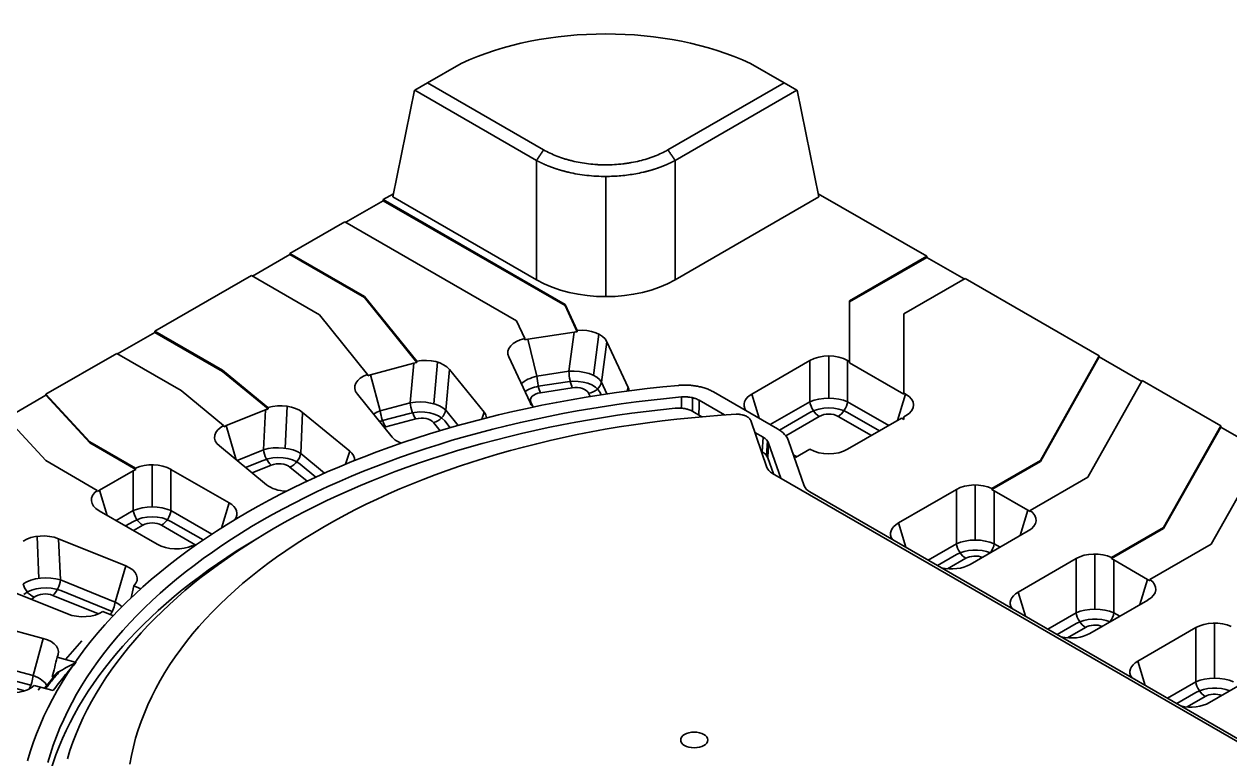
# Model space of a CAD drawing. Header units: millimetres. Extents: x 158 to 1533, y 732 to 1642.
# Drawn here: x 1150.2 to 1328.3, y 1504.8 to 1613.4 of the extents above; entities that cross this region are included whole.
import ezdxf

# ---------------------------------------------------------------- set-up
doc = ezdxf.new("R2010")
doc.units = ezdxf.units.MM
doc.layers.add('1', color=7, linetype='Continuous', true_color=0xffffff)

msp = doc.modelspace()

# ---------------------------------------------------------------- linework, layer by layer
at = {"layer": '1', "color": 7, "linetype": 'Continuous', "lineweight": 35}
for p, q in [((1214.798, 1607.597), (1209.832, 1604.73)), ((1262.495, 1604.73), (1257.529, 1607.597)), ((1207.949, 1603.643), (1209.832, 1604.73)), ((1209.832, 1604.73), (1226.984, 1594.827)), ((1245.343, 1594.827), (1262.495, 1604.73)), ((1262.495, 1604.73), (1264.378, 1603.643)), ((1204.697, 1587.885), (1207.918, 1603.625)), ((1207.949, 1603.643), (1207.918, 1603.625)), ((1225.918, 1593.268), (1207.949, 1603.643)), ((1264.378, 1603.643), (1246.409, 1593.268)), ((1264.409, 1603.625), (1264.378, 1603.643)), ((1267.63, 1587.885), (1264.409, 1603.625)), ((1225.918, 1575.633), (1225.918, 1593.268)), ((1246.409, 1593.268), (1246.409, 1575.633)), ((1236.164, 1573.136), (1236.164, 1590.9)), ((1203.279, 1587.311), (1197.764, 1584.127)), ((1204.792, 1588.348), (1203.279, 1587.474)), ((1203.279, 1587.474), (1203.279, 1587.311)), ((1203.279, 1587.474), (1230.149, 1571.961)), ((1230.149, 1571.798), (1203.279, 1587.311)), ((1204.697, 1587.885), (1225.918, 1575.633)), ((1246.409, 1575.633), (1267.63, 1587.885)), ((1267.535, 1588.348), (1283.569, 1579.091)), ((1197.622, 1584.208), (1189.484, 1579.51)), ((1222.976, 1569.57), (1197.622, 1584.208)), ((1189.484, 1579.347), (1183.969, 1576.162)), ((1189.484, 1579.51), (1189.484, 1579.347)), ((1189.484, 1579.51), (1200.508, 1573.145)), ((1200.508, 1572.982), (1189.484, 1579.347)), ((1272.162, 1572.505), (1283.569, 1579.091)), ((1283.569, 1578.927), (1272.162, 1572.341)), ((1283.569, 1578.927), (1283.569, 1579.091)), ((1289.084, 1575.743), (1283.569, 1578.927)), ((1183.827, 1576.244), (1169.576, 1568.016)), ((1193.854, 1570.455), (1183.827, 1576.244)), ((1289.226, 1575.825), (1280.162, 1570.592)), ((1289.226, 1575.825), (1309.047, 1564.381)), ((1200.508, 1572.982), (1200.508, 1573.145)), ((1200.508, 1573.145), (1208.233, 1563.58)), ((1208.25, 1563.396), (1200.508, 1572.982)), ((1230.149, 1571.798), (1230.149, 1571.961)), ((1230.149, 1571.961), (1231.927, 1568.131)), ((1231.937, 1567.946), (1230.149, 1571.798)), ((1272.162, 1563.521), (1272.162, 1572.505)), ((1200.983, 1561.628), (1193.854, 1570.455)), ((1224.199, 1566.935), (1222.976, 1569.57)), ((1280.162, 1570.592), (1280.162, 1558.903)), ((1169.576, 1567.853), (1164.061, 1564.668)), ((1169.576, 1568.016), (1169.576, 1567.853)), ((1169.576, 1568.016), (1179.574, 1562.244)), ((1179.574, 1562.08), (1169.576, 1567.853)), ((1231.471, 1567.89), (1224.66, 1566.837)), ((1230.705, 1562.104), (1231.471, 1567.89)), ((1235.157, 1567.576), (1234.349, 1561.483)), ((1224.66, 1566.837), (1225.988, 1561.375)), ((1236.321, 1566.47), (1235.529, 1560.496)), ((1236.321, 1566.47), (1239.458, 1559.71)), ((1163.919, 1564.75), (1153.459, 1558.711)), ((1173.422, 1559.263), (1163.919, 1564.75)), ((1224.969, 1557.469), (1221.832, 1564.229)), ((1266.305, 1563.686), (1257.734, 1558.738)), ((1266.305, 1557.59), (1266.305, 1563.686)), ((1269.091, 1564.358), (1269.091, 1558.131)), ((1271.876, 1563.686), (1271.876, 1557.59)), ((1272.162, 1563.521), (1271.876, 1563.686)), ((1300.35, 1548.927), (1309.047, 1564.381)), ((1309.047, 1564.218), (1300.35, 1548.763)), ((1309.047, 1564.218), (1309.047, 1564.381)), ((1315.326, 1560.592), (1309.047, 1564.218)), ((1179.574, 1562.08), (1179.574, 1562.244)), ((1179.574, 1562.244), (1186.269, 1556.724)), ((1186.291, 1556.542), (1179.574, 1562.08)), ((1207.808, 1563.295), (1201.418, 1561.575)), ((1207.284, 1557.444), (1207.808, 1563.295)), ((1211.306, 1563.449), (1210.753, 1557.281)), ((1213.06, 1562.386), (1212.519, 1556.344)), ((1213.06, 1562.386), (1218.183, 1556.043)), ((1225.988, 1561.375), (1230.705, 1562.104)), ((1272.162, 1563.521), (1272.162, 1563.329)), ((1272.162, 1563.329), (1280.162, 1558.71)), ((1201.418, 1561.575), (1202.858, 1556.253)), ((1230.512, 1560.551), (1226.196, 1559.883)), ((1235.529, 1560.496), (1236.338, 1558.754)), ((1315.396, 1560.716), (1307.364, 1546.445)), ((1315.396, 1560.716), (1326.986, 1554.024)), ((1153.459, 1558.547), (1147.642, 1555.189)), ((1153.459, 1558.711), (1153.459, 1558.547)), ((1153.459, 1558.711), (1159.943, 1551.67)), ((1159.943, 1551.507), (1153.459, 1558.547)), ((1179.716, 1554.074), (1173.422, 1559.263)), ((1204.588, 1552.383), (1199.465, 1558.726)), ((1231.214, 1559.657), (1226.498, 1558.927)), ((1233.852, 1558.368), (1233.627, 1558.853)), ((1235.471, 1558.623), (1235.321, 1558.947)), ((1239.301, 1559.169), (1239.458, 1559.71)), ((1261.52, 1553.597), (1252.088, 1559.043)), ((1257.734, 1558.738), (1258.83, 1555.15)), ((1279.255, 1554.833), (1280.447, 1558.738)), ((1280.162, 1558.71), (1280.162, 1558.903)), ((1280.447, 1558.738), (1280.162, 1558.903)), ((1189.079, 1556.943), (1188.798, 1550.731)), ((1202.858, 1556.253), (1207.284, 1557.444)), ((1225.105, 1557.534), (1225.416, 1556.865)), ((1248.992, 1558.185), (1248.948, 1556.198)), ((1249.957, 1557.811), (1253.718, 1555.64)), ((1260.454, 1554.212), (1266.305, 1557.59)), ((1271.876, 1557.59), (1277.953, 1554.081)), ((1153.441, 1548.892), (1147.544, 1555.295)), ((1185.887, 1556.398), (1180.111, 1554.063)), ((1185.62, 1550.507), (1185.887, 1556.398)), ((1191.381, 1556.031), (1191.107, 1549.948)), ((1191.381, 1556.031), (1198.334, 1550.298)), ((1207.158, 1555.875), (1203.191, 1554.807)), ((1208.116, 1555.064), (1203.691, 1553.873)), ((1213.199, 1553.754), (1212.373, 1554.778)), ((1212.519, 1556.344), (1214.346, 1554.082)), ((1217.875, 1555.034), (1218.183, 1556.043)), ((1250.363, 1555.383), (1249.035, 1556.15)), ((1259.96, 1547.89), (1257.56, 1554.817)), ((1266.314, 1556.008), (1261.818, 1553.412)), ((1267.698, 1555.436), (1262.745, 1552.577)), ((1275.392, 1552.602), (1270.483, 1555.436)), ((1276.578, 1553.288), (1271.867, 1556.008)), ((1271.876, 1550.573), (1279.818, 1555.158)), ((1280.162, 1554.96), (1279.818, 1555.158)), ((1280.162, 1555.222), (1279.935, 1555.091)), ((1280.162, 1555.356), (1280.447, 1555.521)), ((1280.162, 1555.356), (1280.162, 1554.96)), ((1180.111, 1554.063), (1181.585, 1549.009)), ((1211.704, 1553.313), (1210.734, 1554.514)), ((1258.164, 1553.072), (1259.388, 1552.366)), ((1318.541, 1539.017), (1326.986, 1554.024)), ((1326.986, 1553.86), (1318.541, 1538.854)), ((1326.986, 1553.86), (1326.986, 1554.024)), ((1333.266, 1550.235), (1326.986, 1553.86)), ((1159.943, 1551.507), (1159.943, 1551.67)), ((1159.943, 1551.67), (1166.7, 1547.769)), ((1166.728, 1547.59), (1159.943, 1551.507)), ((1259.261, 1550.194), (1259.388, 1552.366)), ((1260.022, 1551.827), (1259.896, 1549.654)), ((1260.211, 1551.478), (1260.085, 1549.305)), ((1260.211, 1551.478), (1262.006, 1546.296)), ((1265.473, 1545.163), (1263.167, 1551.82)), ((1186.047, 1545.331), (1179.094, 1551.064)), ((1181.694, 1548.92), (1185.62, 1550.507)), ((1191.107, 1549.948), (1194.635, 1547.039)), ((1197.734, 1548.365), (1198.334, 1550.298)), ((1259.137, 1550.266), (1259.261, 1550.194)), ((1264.353, 1549.465), (1263.89, 1549.732)), ((1264.348, 1549.462), (1263.893, 1549.725)), ((1264.167, 1549.36), (1263.982, 1549.466)), ((1266.305, 1550.573), (1264.167, 1549.36)), ((1333.335, 1550.358), (1325.556, 1536.535)), ((1161.043, 1544.503), (1153.441, 1548.892)), ((1169.158, 1548.271), (1169.158, 1542.044)), ((1185.561, 1548.928), (1182.96, 1547.876)), ((1186.75, 1548.226), (1183.922, 1547.083)), ((1192.034, 1545.852), (1189.493, 1547.947)), ((1193.346, 1546.459), (1191.027, 1548.371)), ((1260.085, 1549.305), (1260.908, 1546.93)), ((1300.35, 1548.763), (1293.165, 1544.616)), ((1293.193, 1544.795), (1300.35, 1548.927)), ((1300.35, 1548.763), (1300.35, 1548.927)), ((1166.373, 1547.407), (1161.387, 1544.529)), ((1166.373, 1541.503), (1166.373, 1547.407)), ((1171.943, 1547.599), (1171.943, 1541.503)), ((1171.943, 1547.599), (1180.515, 1542.651)), ((1348.125, 1496.575), (1260.783, 1547.002)), ((1307.364, 1546.445), (1298.85, 1541.529)), ((1161.387, 1544.529), (1162.529, 1540.787)), ((1266.297, 1544.274), (1357.07, 1491.866)), ((1279.378, 1539.677), (1287.949, 1544.625)), ((1287.949, 1536.608), (1287.949, 1544.625)), ((1290.735, 1537.149), (1290.735, 1545.297)), ((1298.506, 1541.555), (1293.52, 1544.433)), ((1293.52, 1544.433), (1293.52, 1536.608)), ((1179.378, 1538.929), (1180.515, 1542.651)), ((1169.908, 1536.527), (1161.337, 1541.476)), ((1163.831, 1540.036), (1166.373, 1541.503)), ((1171.943, 1541.503), (1177.976, 1538.02)), ((1297.363, 1537.813), (1298.506, 1541.555)), ((1166.381, 1539.921), (1165.206, 1539.242)), ((1167.765, 1539.349), (1166.392, 1538.557)), ((1175.625, 1536.42), (1170.551, 1539.349)), ((1176.705, 1537.167), (1171.935, 1539.921)), ((1279.378, 1539.677), (1280.474, 1536.089)), ((1318.541, 1538.854), (1310.843, 1534.409)), ((1310.87, 1534.589), (1318.541, 1539.017)), ((1318.541, 1538.854), (1318.541, 1539.017)), ((1152.153, 1537.701), (1152.434, 1531.488)), ((1155.337, 1537.347), (1165.266, 1533.333)), ((1155.337, 1537.347), (1155.612, 1531.265)), ((1298.556, 1538.502), (1289.985, 1533.553)), ((1175.364, 1536.235), (1175.152, 1536.358)), ((1283.762, 1534.191), (1287.949, 1536.608)), ((1293.52, 1536.608), (1294.398, 1536.101)), ((1325.556, 1536.535), (1316.527, 1531.323)), ((1287.958, 1535.026), (1285.137, 1533.397)), ((1289.342, 1534.454), (1286.655, 1532.903)), ((1297.056, 1529.47), (1305.627, 1534.419)), ((1305.627, 1526.402), (1305.627, 1534.419)), ((1308.412, 1526.943), (1308.412, 1535.091)), ((1316.184, 1531.348), (1311.198, 1534.227)), ((1311.198, 1534.227), (1311.198, 1526.402)), ((1163.707, 1527.992), (1165.266, 1533.333)), ((1156.662, 1526.239), (1146.733, 1530.253)), ((1155.612, 1531.265), (1163.707, 1527.992)), ((1166.466, 1530.381), (1167.507, 1529.96)), ((1315.041, 1527.607), (1316.184, 1531.348)), ((1151.739, 1528.705), (1151.352, 1528.386)), ((1161.23, 1526.256), (1154.482, 1528.984)), ((1163.27, 1526.614), (1155.671, 1529.686)), ((1297.056, 1529.47), (1298.151, 1525.883)), ((1316.234, 1528.295), (1307.662, 1523.347)), ((1163.428, 1525.971), (1161.877, 1526.598)), ((1301.44, 1523.984), (1305.627, 1526.402)), ((1311.198, 1526.402), (1312.076, 1525.895)), ((1142.066, 1525.586), (1153.052, 1522.628)), ((1305.636, 1524.82), (1302.815, 1523.191)), ((1326.09, 1516.736), (1326.09, 1524.885)), ((1307.02, 1524.248), (1304.333, 1522.697)), ((1314.733, 1519.264), (1323.305, 1524.213)), ((1323.305, 1516.196), (1323.305, 1524.213)), ((1151.564, 1517.133), (1153.052, 1522.628)), ((1156.358, 1519.508), (1158.796, 1522.239)), ((1142.607, 1519.545), (1151.564, 1517.133)), ((1155.121, 1519.841), (1156.358, 1519.508)), ((1156.358, 1519.508), (1157.811, 1519.117)), ((1314.733, 1519.264), (1315.829, 1515.677)), ((1151.232, 1515.688), (1142.733, 1517.976)), ((1333.911, 1518.089), (1325.34, 1513.141)), ((1150.333, 1514.86), (1141.775, 1517.165)), ((1152.691, 1515.399), (1151.74, 1515.655)), ((1319.118, 1513.778), (1323.305, 1516.196)), ((1152.322, 1514.986), (1152.691, 1515.399)), ((1154.538, 1514.902), (1152.691, 1515.399)), ((1323.314, 1514.613), (1320.492, 1512.984)), ((1324.697, 1514.042), (1322.01, 1512.491))]:
    msp.add_line(p, q, dxfattribs=at)
for centre, major_axis, ratio, start_param, end_param in [((1236.164, 1592.327), (-34, 0), 0.5773503, 4.0329101, 5.3918679), ((1236.164, 1582.397), (15, 0), 0.6174122, 3.9605096, 5.4642684), ((1232.404, 1565.607), (4.031, 0.094), 0.5857126, 1.6733569, 1.7907086), ((1232.429, 1565.795), (4.031, 0.094), 0.5857126, 0.2500705, 1.682129), ((1232.826, 1568.793), (-1.129, 21.129), 0.0441583, 1.5998066, 1.6085776), ((1225.787, 1564.767), (-4.092, 0.09), 0.5683311, 5.1232786, 6.5553371), ((1225.097, 1567.596), (-1.127, 21.107), 0.0441113, 1.5997665, 1.6085469), ((1225.83, 1564.59), (-4.092, 0.09), 0.5683311, 5.014699, 5.1320508), ((1209.431, 1561.33), (4.014, 0.071), 0.5906141, 0.4312146, 1.8632731), ((1269.091, 1561.978), (4, 0), 0.5950301, 0.8004773, 2.3411154), ((1209.414, 1561.14), (4.014, 0.071), 0.5906141, 1.8545009, 1.9718527), ((1209.703, 1564.363), (-1.84, 20.979), 0.0727861, 1.6017121, 1.6104832), ((1231.681, 1560.148), (-3.998, 0.259), 0.4903943, 3.4500448, 4.9906829), ((1231.214, 1561.29), (-0.306, 1.976), 0.2113249, 1.1134149, 2.5096783), ((1203.198, 1559.653), (-4.108, 0.066), 0.5639596, 5.2910083, 6.7230668), ((1202.452, 1562.411), (-1.84, 20.979), 0.0727846, 1.6017112, 1.6104825), ((1203.245, 1559.479), (-4.108, 0.066), 0.5639596, 5.1824287, 5.2997804), ((1227.082, 1559.437), (3.994, 0.47), 0.5226129, 1.7863896, 2.5277012), ((1226.498, 1560.56), (-0.306, 1.976), 0.2113249, 1.1134149, 2.5096783), ((1231.432, 1558.266), (4.031, 0.094), 0.5857126, 0.2525999, 1.787378), ((1233.627, 1560.486), (-1.814, -0.842), 0.7886751, 1.2199169, 2.6161803), ((1265.124, 1493.997), (-115.798, 0), 0.5773503, 4.8705875, 6.1249868), ((1265.124, 1493.997), (-112.783, 0), 0.5773503, 4.8706067, 6.1249676), ((1227.514, 1557.66), (-4.092, 0.09), 0.5683311, 5.052797, 5.6614462), ((1227.082, 1557.804), (-2.046, 0.045), 0.5683311, 5.014699, 6.5553371), ((1231.681, 1558.515), (2.015, 0.047), 0.5857126, 0.2500705, 1.7907086), ((1235.503, 1559.172), (-4.092, 0.09), 0.5683311, 3.1953107, 3.4137444), ((1260.693, 1557.129), (4.122, 0), 0.5601958, 2.3712736, 3.5121883), ((1269.091, 1556.215), (4, 0), 0.4788353, 0.8004773, 2.3411154), ((1277.489, 1557.129), (4.122, 0), 0.5601958, 5.5128663, 7.0535043), ((1265.124, 1493.997), (-110.097, 0), 0.5773503, 4.8833459, 6.1122284), ((1188.116, 1554.436), (4.004, 0.038), 0.593882, 2.0383765, 2.1557283), ((1188.125, 1554.628), (4.004, 0.038), 0.593882, 0.6150902, 2.0471487), ((1188.261, 1557.68), (-2.489, 20.751), 0.1001571, 1.6048777, 1.6136532), ((1208.919, 1555.62), (-3.999, 0.176), 0.4840256, 3.6141205, 5.1547585), ((1208.116, 1556.697), (-0.52, 1.931), 0.3450664, 1.0827749, 2.4790383), ((1225.105, 1559.167), (-1.814, -0.842), 0.7886751, 1.138301, 1.2199169), ((1228.861, 1558.144), (4.031, 0.094), 0.5857126, 3.3916632, 3.6738236), ((1267.698, 1557.069), (1, -1.732), 0.5773503, 4.1015237, 5.4977871), ((1269.091, 1554.294), (4, 0), 0.5950301, 0.803562, 2.3380307), ((1270.483, 1557.069), (1, 1.732), 0.5773503, 3.9269908, 5.3232542), ((1265.124, 1498.428), (99.748, 0), 0.5773503, 1.6684716, 3.0439173), ((1204.604, 1554.458), (3.992, 0.522), 0.5368895, 1.9522595, 2.2612055), ((1205.073, 1552.727), (-4.108, 0.066), 0.5639596, 5.1972818, 5.3231796), ((1203.691, 1555.506), (-0.52, 1.931), 0.3450664, 1.0827749, 2.4790383), ((1208.748, 1553.716), (4.014, 0.071), 0.5906141, 0.4342004, 1.9678181), ((1208.919, 1553.987), (2.007, 0.035), 0.5906141, 0.4312146, 1.9718527), ((1210.734, 1556.147), (-1.556, -1.257), 0.7399972, 1.03209, 2.4283534), ((1214.45, 1555.116), (-4.108, 0.066), 0.5639596, 3.2092509, 3.5814741), ((1269.091, 1554.582), (2, 0), 0.5950301, 0.8004773, 2.3411154), ((1182.492, 1552.351), (-4.119, 0.035), 0.5611589, 5.4567414, 6.8887999), ((1181.709, 1555.031), (-2.49, 20.758), 0.1001903, 1.6048922, 1.6136648), ((1182.541, 1552.182), (-4.119, 0.035), 0.5611589, 5.3481618, 5.4655135), ((1204.604, 1552.825), (-2.054, 0.033), 0.5639596, 5.1824287, 5.3196417), ((1257.247, 1551.133), (6.037, 0.007), 0.5768702, 0.1965668, 0.7837395), ((1208.218, 1553.438), (4.014, 0.071), 0.5906141, 3.5728073, 4.0980819), ((1257.251, 1551.135), (3.019, 0.003), 0.5768702, 0.1965668, 0.7837395), ((1187.778, 1546.962), (4.004, 0.038), 0.593882, 0.6186074, 2.1521664), ((1187.865, 1548.878), (-4, 0.089), 0.4801409, 3.7781116, 5.3187497), ((1186.75, 1549.859), (-0.75, 1.854), 0.4683232, 1.0332113, 2.4294747), ((1189.493, 1549.58), (-1.272, -1.543), 0.6688348, 0.8892877, 2.2855511), ((1194.937, 1549.011), (-4.119, 0.035), 0.5611589, 3.1092923, 3.7472072), ((1257.125, 1548.962), (3.019, 0.003), 0.5768702, 0.1965668, 0.7837395), ((1269.091, 1552.281), (4, 0), 0.5950301, 3.9420699, 5.482708), ((1169.158, 1545.891), (4, 0), 0.5950301, 0.8004773, 2.2325358), ((1169.159, 1548.951), (-3.058, 20.482), 0.1259399, 1.6097374, 1.6185086), ((1187.865, 1547.245), (2.002, 0.019), 0.593882, 0.6150902, 2.1557283), ((1262.92, 1548.233), (3.019, 0.003), 0.5768702, 3.3381594, 3.9253322), ((1169.158, 1545.699), (-4, 0), 0.5950301, 5.3653563, 5.482708), ((1164.296, 1543.084), (4.122, 0), 0.5601958, 2.4798532, 3.9119117), ((1163.501, 1545.685), (-3.058, 20.481), 0.1259321, 1.6097343, 1.618506), ((1164.345, 1542.921), (-4.122, 0), 0.5601958, 5.5128663, 5.630218), ((1189.304, 1546.734), (4.004, 0.038), 0.593882, 3.7566828, 4.623906), ((1268.433, 1545.506), (3.019, 0.003), 0.5768702, 3.3381594, 3.9253322), ((1290.735, 1542.917), (4, 0), 0.5950301, 0.9090569, 2.3411154), ((1290.735, 1545.977), (3.058, 20.481), 0.1259308, 4.6646803, 4.673452), ((1290.735, 1542.725), (4, 0), 0.5950301, 0.8004773, 0.917829), ((1177.556, 1541.043), (4.122, 0), 0.5601958, 5.8924629, 7.0535043), ((1169.158, 1540.128), (4, 0), 0.4788353, 0.8004773, 2.3411154), ((1167.765, 1540.982), (-1, 1.732), 0.5773503, 0.9599311, 2.3561945), ((1169.158, 1538.207), (4, 0), 0.5950301, 0.803562, 2.3380307), ((1170.551, 1540.982), (-1, -1.732), 0.5773503, 0.7853982, 2.1816616), ((1295.547, 1539.946), (-4.122, 0), 0.5601958, 3.79456, 3.9119117), ((1295.597, 1540.11), (4.122, 0), 0.5601958, 5.5128663, 6.9449247), ((1296.392, 1542.711), (3.057, 20.478), 0.1259124, 4.6646859, 4.6734589), ((1169.158, 1538.495), (2, 0), 0.5950301, 0.8004773, 2.3411154), ((1282.337, 1538.069), (4.122, 0), 0.5601958, 2.3712736, 3.5121769), ((1153.107, 1535.386), (-4.004, 0.038), 0.593882, 4.127457, 5.5595155), ((1265.124, 1491.863), (112.646, 0), 0.5773503, 2.3684708, 2.9691496), ((1290.735, 1535.233), (4, 0), 0.4788353, 0.8004773, 2.3411154), ((1172.694, 1538.235), (4, 0), 0.5950301, 3.9420699, 5.3741284), ((1289.342, 1536.087), (-1, 1.732), 0.5773503, 0.9599311, 2.3561945), ((1290.735, 1533.312), (4, 0), 0.5950301, 0.9748687, 2.3380307), ((1292.128, 1536.087), (1, 1.732), 0.5773503, 4.5796783, 5.3232542), ((1308.412, 1532.711), (4, 0), 0.5950301, 0.9090569, 2.3411154), ((1287.199, 1535.261), (4, 0), 0.5950301, 4.3418049, 5.482708), ((1290.735, 1533.6), (2, 0), 0.5950301, 1.0050449, 2.3411154), ((1308.413, 1535.77), (3.057, 20.478), 0.125917, 4.6646846, 4.6734573), ((1308.412, 1532.519), (-4, 0), 0.5950301, 3.9420699, 4.0594217), ((1153.367, 1529.636), (4, 0.089), 0.4801409, 0.9644356, 2.5050737), ((1162.836, 1531.453), (4.119, 0.035), 0.5611589, 5.7861504, 7.2182088), ((1151.739, 1530.338), (-1.272, 1.543), 0.6688348, 0.8560415, 2.2523049), ((1153.454, 1527.719), (-4.004, 0.038), 0.593882, 4.1310189, 5.6645779), ((1154.482, 1530.617), (-0.75, -1.854), 0.4683232, 0.7121179, 2.1083813), ((1163.618, 1534.133), (3.084, 17.545), 0.1971126, 4.4280126, 4.5316299), ((1313.225, 1529.74), (4.122, 0), 0.5601958, 0.6529673, 0.770319), ((1313.275, 1529.904), (4.122, 0), 0.5601958, 5.5128663, 6.9449247), ((1314.069, 1532.505), (3.058, 20.481), 0.125933, 4.6646793, 4.6734509), ((1153.367, 1528.003), (-2.002, 0.019), 0.593882, 4.127457, 5.6680951), ((1300.014, 1527.862), (4.122, 0), 0.5601958, 2.3712736, 3.5121769), ((1158.892, 1528.201), (-4.004, 0.038), 0.593882, 0.9858644, 2.4179229), ((1162.578, 1527.344), (-0.75, -1.854), 0.4683232, 1.0734011, 2.1083813), ((1161.363, 1526.404), (-3.99, 0.561), 0.5524179, 3.7961806, 4.1639115), ((1308.412, 1525.027), (4, 0), 0.4788353, 0.8004773, 2.3411154), ((1307.02, 1525.881), (-1, 1.732), 0.5773503, 0.9599311, 2.3561945), ((1309.805, 1525.881), (1, 1.732), 0.5773503, 4.5796783, 5.3232542), ((1308.412, 1523.106), (4, 0), 0.5950301, 0.9748687, 2.3380307), ((1308.412, 1523.394), (2, 0), 0.5950301, 1.0050449, 2.3411154), ((1326.09, 1522.505), (4, 0), 0.5950301, 0.9090569, 2.3411154), ((1304.877, 1525.055), (4, 0), 0.5950301, 4.3418049, 5.482708), ((1151.224, 1520.533), (4.108, 0.066), 0.5639596, 5.9518835, 7.3839419), ((1151.971, 1523.291), (3.517, 17.859), 0.2088716, 4.3890043, 4.5593125), ((1317.692, 1517.656), (4.122, 0), 0.5601958, 2.3712736, 3.5121769), ((1148.318, 1516.935), (-4.014, 0.071), 0.5906141, 1.16974, 2.6017984), ((1150.732, 1516.386), (-0.52, -1.931), 0.3450664, 0.9574275, 2.0588178), ((1149.818, 1515.338), (-3.992, 0.522), 0.5368895, 3.488317, 4.3309259), ((1157.45, 1514.097), (3.077, -2.556), 0.7556166, 2.8525427, 3.1423086), ((1326.09, 1514.821), (4, 0), 0.4788353, 0.8004773, 2.3411154), ((1324.697, 1515.675), (-1, 1.732), 0.5773503, 0.9599311, 2.3561945), ((1326.09, 1512.9), (4, 0), 0.5950301, 0.9748687, 2.3380307), ((1326.09, 1513.188), (2, 0), 0.5950301, 1.0050449, 2.3411154), ((1322.555, 1514.849), (4, 0), 0.5950301, 4.3418049, 5.482708)]:
    msp.add_ellipse(centre, major_axis=major_axis, ratio=ratio, start_param=start_param, end_param=end_param, dxfattribs=at)
msp.add_ellipse((1249.223, 1507.608), major_axis=(-2, 0), ratio=0.5773503, dxfattribs=at)
for points, degree in [([(1225.918, 1593.268), (1226.984, 1594.827)], 1), ([(1245.343, 1594.827), (1246.409, 1593.268)], 1), ([(1247.317, 1556.64), (1247.329, 1557.193), (1247.342, 1557.745), (1247.354, 1558.298)], 3), ([(1154.372, 1516.651), (1153.809, 1515.976), (1153.242, 1515.274)], 2)]:
    msp.add_open_spline(points, degree=degree, dxfattribs=at)
for points, knots in [([(1226.984, 1594.827), (1227.289, 1594.653), (1227.605, 1594.488), (1228.261, 1594.177), (1228.6, 1594.031), (1229.302, 1593.758), (1229.664, 1593.63), (1230.225, 1593.454), (1230.415, 1593.398), (1230.656, 1593.33), (1230.705, 1593.317), (1230.802, 1593.291), (1230.948, 1593.252), (1231.486, 1593.116), (1231.984, 1593.011), (1232.792, 1592.866), (1233.201, 1592.805), (1234.03, 1592.706), (1234.45, 1592.669), (1234.929, 1592.641), (1234.983, 1592.638), (1235.089, 1592.632), (1235.143, 1592.629), (1235.303, 1592.622), (1235.624, 1592.61), (1235.943, 1592.606), (1236.581, 1592.605), (1237.004, 1592.618), (1237.846, 1592.667), (1238.265, 1592.703), (1238.891, 1592.777), (1239.099, 1592.804), (1239.359, 1592.842), (1239.411, 1592.85), (1239.514, 1592.866), (1239.669, 1592.891), (1239.823, 1592.917), (1240.333, 1593.008), (1240.732, 1593.093), (1241.512, 1593.283), (1241.894, 1593.389), (1242.454, 1593.564), (1242.639, 1593.625), (1242.912, 1593.721), (1243.048, 1593.77), (1243.183, 1593.82), (1243.273, 1593.854), (1243.317, 1593.871), (1243.718, 1594.027), (1244.061, 1594.175), (1244.721, 1594.487), (1245.038, 1594.653), (1245.343, 1594.827)], [0, 0, 0, 0, 0.0625, 0.0625, 0.125, 0.125, 0.1875, 0.1875, 0.21875, 0.21875, 0.2265625, 0.2265625, 0.234375, 0.25, 0.3125, 0.3125, 0.375, 0.375, 0.4375, 0.4375, 0.4453125, 0.4453125, 0.453125, 0.453125, 0.46875, 0.5, 0.5, 0.5625, 0.5625, 0.625, 0.625, 0.65625, 0.65625, 0.6640625, 0.6640625, 0.671875, 0.6875, 0.6875, 0.75, 0.75, 0.8125, 0.8125, 0.84375, 0.84375, 0.859375, 0.8671875, 0.8671875, 0.875, 0.875, 0.9375, 0.9375, 1, 1, 1, 1]), ([(1246.409, 1593.268), (1246.394, 1593.26), (1246.364, 1593.243), (1246.319, 1593.219), (1246.275, 1593.195), (1246.23, 1593.171), (1246.184, 1593.147), (1246.139, 1593.124), (1246.094, 1593.1), (1246.048, 1593.077), (1246.003, 1593.053), (1245.957, 1593.03), (1245.911, 1593.007), (1245.865, 1592.984), (1245.819, 1592.961), (1245.772, 1592.939), (1245.726, 1592.916), (1245.679, 1592.894), (1245.633, 1592.871), (1245.586, 1592.849), (1245.539, 1592.827), (1245.492, 1592.805), (1245.445, 1592.783), (1245.398, 1592.762), (1245.351, 1592.74), (1245.303, 1592.719), (1245.256, 1592.697), (1245.208, 1592.676), (1245.16, 1592.655), (1245.112, 1592.634), (1245.064, 1592.614), (1245.016, 1592.593), (1244.968, 1592.572), (1244.92, 1592.552), (1244.872, 1592.532), (1244.823, 1592.512), (1244.775, 1592.492), (1244.726, 1592.472), (1244.677, 1592.452), (1244.628, 1592.432), (1244.579, 1592.413), (1244.53, 1592.393), (1244.481, 1592.374), (1244.432, 1592.355), (1244.383, 1592.336), (1244.333, 1592.317), (1244.284, 1592.299), (1244.234, 1592.28), (1244.185, 1592.261), (1244.135, 1592.243), (1244.085, 1592.225), (1244.035, 1592.207), (1243.985, 1592.189), (1243.935, 1592.171), (1243.885, 1592.153), (1243.835, 1592.136), (1243.785, 1592.118), (1243.734, 1592.101), (1243.684, 1592.084), (1243.634, 1592.067), (1243.583, 1592.05), (1243.532, 1592.033), (1243.482, 1592.016), (1243.431, 1592), (1243.38, 1591.983), (1243.329, 1591.967), (1243.278, 1591.951), (1243.227, 1591.935), (1243.176, 1591.919), (1243.125, 1591.903), (1243.074, 1591.888), (1243.022, 1591.872), (1242.971, 1591.857), (1242.92, 1591.841), (1242.868, 1591.826), (1242.817, 1591.811), (1242.765, 1591.796), (1242.713, 1591.782), (1242.662, 1591.767), (1242.61, 1591.753), (1242.558, 1591.738), (1242.506, 1591.724), (1242.454, 1591.71), (1242.403, 1591.696), (1242.351, 1591.682), (1242.299, 1591.668), (1242.246, 1591.655), (1242.194, 1591.641), (1242.142, 1591.628), (1242.09, 1591.615), (1242.038, 1591.601), (1241.985, 1591.588), (1241.933, 1591.576), (1241.881, 1591.563), (1241.828, 1591.55), (1241.776, 1591.538), (1241.723, 1591.526), (1241.336, 1591.436), (1240.604, 1591.285), (1239.509, 1591.113), (1238.399, 1590.99), (1237.283, 1590.916), (1236.07, 1590.89), (1234.763, 1590.926), (1233.369, 1591.041), (1231.991, 1591.233), (1231.064, 1591.418), (1230.561, 1591.536), (1230.466, 1591.558), (1230.371, 1591.581), (1230.277, 1591.605), (1230.182, 1591.628), (1230.088, 1591.653), (1229.993, 1591.677), (1229.899, 1591.703), (1229.805, 1591.728), (1229.711, 1591.754), (1229.618, 1591.78), (1229.524, 1591.807), (1229.431, 1591.835), (1229.338, 1591.862), (1229.245, 1591.89), (1229.152, 1591.919), (1229.06, 1591.948), (1228.967, 1591.977), (1228.875, 1592.007), (1228.783, 1592.037), (1228.692, 1592.067), (1228.6, 1592.098), (1228.509, 1592.13), (1228.418, 1592.162), (1228.328, 1592.194), (1228.237, 1592.227), (1228.147, 1592.26), (1228.057, 1592.293), (1227.968, 1592.327), (1227.878, 1592.362), (1227.789, 1592.396), (1227.701, 1592.432), (1227.612, 1592.467), (1227.524, 1592.503), (1227.436, 1592.54), (1227.349, 1592.577), (1227.262, 1592.614), (1227.175, 1592.652), (1227.089, 1592.69), (1227.003, 1592.728), (1226.917, 1592.767), (1226.831, 1592.807), (1226.746, 1592.847), (1226.662, 1592.887), (1226.578, 1592.927), (1226.494, 1592.969), (1226.41, 1593.01), (1226.327, 1593.052), (1226.245, 1593.094), (1226.162, 1593.137), (1226.081, 1593.18), (1225.999, 1593.224), (1225.945, 1593.253), (1225.918, 1593.268)], [0, 0, 0, 0, 0.0027508, 0.0054989, 0.0082441, 0.0109866, 0.0137264, 0.0164633, 0.0191975, 0.021929, 0.0246577, 0.0273836, 0.0301068, 0.0328272, 0.0355449, 0.0382598, 0.040972, 0.0436814, 0.0463882, 0.0490921, 0.0517934, 0.0544919, 0.0571877, 0.0598808, 0.0625712, 0.0652588, 0.0679438, 0.070626, 0.0733055, 0.0759823, 0.0786565, 0.0813279, 0.0839966, 0.0866627, 0.089326, 0.0919867, 0.0946447, 0.0973, 0.0999526, 0.1026025, 0.1052498, 0.1078945, 0.1105364, 0.1131757, 0.1158123, 0.1184463, 0.1210777, 0.1237063, 0.1263324, 0.1289558, 0.1315765, 0.1341947, 0.1368102, 0.139423, 0.1420333, 0.1446409, 0.1472459, 0.1498482, 0.152448, 0.1550452, 0.1576397, 0.1602317, 0.162821, 0.1654078, 0.1679919, 0.1705735, 0.1731525, 0.1757289, 0.1783027, 0.180874, 0.1834426, 0.1860087, 0.1885723, 0.1911332, 0.1936917, 0.1962475, 0.1988008, 0.2013516, 0.2038998, 0.2064454, 0.2089886, 0.2115292, 0.2140672, 0.2166028, 0.2191358, 0.2216663, 0.2241942, 0.2267197, 0.2292426, 0.2317631, 0.234281, 0.2367964, 0.2393094, 0.2418198, 0.2443278, 0.2468333, 0.2493363, 0.2518368, 0.3021386, 0.3520763, 0.4016808, 0.4509841, 0.5000184, 0.5613415, 0.6230985, 0.6853521, 0.7481636, 0.7526946, 0.7572337, 0.7617809, 0.7663364, 0.7709001, 0.7754719, 0.7800521, 0.7846405, 0.7892372, 0.7938422, 0.7984556, 0.8030773, 0.8077073, 0.8123458, 0.8169927, 0.821648, 0.8263118, 0.8309841, 0.8356648, 0.8403541, 0.8450519, 0.8497583, 0.8544732, 0.8591967, 0.8639289, 0.8686696, 0.873419, 0.8781771, 0.8829439, 0.8877194, 0.8925036, 0.8972965, 0.9020983, 0.9069088, 0.911728, 0.9165562, 0.9213931, 0.9262389, 0.9310936, 0.9359571, 0.9408296, 0.945711, 0.9506013, 0.9555006, 0.9604088, 0.9653261, 0.9702523, 0.9751876, 0.9801319, 0.9850853, 0.9900478, 0.9950193, 1, 1, 1, 1]), ([(1252.088, 1559.043), (1251.919, 1559.14), (1251.742, 1559.231), (1251.372, 1559.399), (1251.179, 1559.477), (1250.777, 1559.619), (1250.569, 1559.684), (1250.135, 1559.799), (1249.914, 1559.849), (1249.466, 1559.933), (1249.238, 1559.967), (1248.891, 1560.007), (1248.716, 1560.024), (1248.539, 1560.037), (1248.42, 1560.044), (1248.361, 1560.047), (1248.064, 1560.061), (1247.589, 1560.066), (1247.117, 1560.039), (1246.881, 1560.017)], [0, 0, 0, 0, 0.125, 0.125, 0.25, 0.25, 0.375, 0.375, 0.5, 0.5, 0.625, 0.625, 0.6875, 0.71875, 0.71875, 0.75, 0.75, 0.875, 1, 1, 1, 1]), ([(1247.354, 1558.298), (1247.472, 1558.309), (1247.708, 1558.323), (1247.945, 1558.32), (1248.123, 1558.312), (1248.182, 1558.308), (1248.3, 1558.299), (1248.358, 1558.293), (1248.532, 1558.273), (1248.646, 1558.256), (1248.87, 1558.214), (1248.98, 1558.189), (1249.115, 1558.153), (1249.142, 1558.146), (1249.196, 1558.131), (1249.222, 1558.123), (1249.3, 1558.098), (1249.352, 1558.081), (1249.503, 1558.028), (1249.599, 1557.989), (1249.784, 1557.905), (1249.873, 1557.86), (1249.957, 1557.811)], [0, 0, 0, 0, 0.125, 0.25, 0.25, 0.3125, 0.3125, 0.375, 0.375, 0.5, 0.5, 0.625, 0.625, 0.65625, 0.65625, 0.6875, 0.6875, 0.75, 0.75, 0.875, 0.875, 1, 1, 1, 1]), ([(1249.035, 1556.15), (1248.949, 1556.2), (1248.769, 1556.292), (1248.572, 1556.371), (1248.443, 1556.416), (1248.417, 1556.425), (1248.365, 1556.442), (1248.338, 1556.45), (1248.258, 1556.475), (1248.204, 1556.49), (1248.041, 1556.533), (1247.929, 1556.558), (1247.702, 1556.599), (1247.585, 1556.616), (1247.437, 1556.632), (1247.408, 1556.635), (1247.348, 1556.641), (1247.318, 1556.643), (1247.229, 1556.65), (1247.169, 1556.653), (1246.99, 1556.66), (1246.871, 1556.661), (1246.632, 1556.654), (1246.513, 1556.646), (1246.393, 1556.634)], [0, 0, 0, 0, 0.125, 0.25, 0.25, 0.28125, 0.28125, 0.3125, 0.3125, 0.375, 0.375, 0.5, 0.5, 0.625, 0.625, 0.65625, 0.65625, 0.6875, 0.6875, 0.75, 0.75, 0.875, 0.875, 1, 1, 1, 1]), ([(1249.957, 1557.811), (1249.95, 1557.453), (1249.942, 1557.094), (1249.926, 1556.372), (1249.919, 1556.008), (1249.911, 1555.645)], [0, 0, 0, 0, 0.4962007, 0.4962007, 1, 1, 1, 1]), ([(1257.56, 1554.817), (1257.548, 1554.852), (1257.533, 1554.887), (1257.506, 1554.938), (1257.497, 1554.955), (1257.477, 1554.989), (1257.466, 1555.006), (1257.408, 1555.088), (1257.352, 1555.151), (1257.254, 1555.241), (1257.218, 1555.27), (1257.143, 1555.327), (1257.103, 1555.354), (1256.977, 1555.431), (1256.886, 1555.479), (1256.762, 1555.531), (1256.737, 1555.542), (1256.686, 1555.562), (1256.66, 1555.571), (1256.58, 1555.599), (1256.526, 1555.616), (1256.361, 1555.663), (1256.247, 1555.688), (1256.098, 1555.711), (1256.068, 1555.716), (1256.007, 1555.724), (1255.977, 1555.727), (1255.886, 1555.737), (1255.825, 1555.741), (1255.642, 1555.75), (1255.52, 1555.75), (1255.396, 1555.743)], [0, 0, 0, 0, 0.0625, 0.0625, 0.09375, 0.09375, 0.125, 0.125, 0.25, 0.25, 0.3125, 0.3125, 0.375, 0.375, 0.5, 0.5, 0.53125, 0.53125, 0.5625, 0.5625, 0.625, 0.625, 0.75, 0.75, 0.78125, 0.78125, 0.8125, 0.8125, 0.875, 0.875, 1, 1, 1, 1]), ([(1154.438, 1516.748), (1154.494, 1516.847), (1154.556, 1516.943), (1154.652, 1517.071), (1154.68, 1517.107), (1154.739, 1517.178), (1154.829, 1517.281), (1154.927, 1517.376), (1155.134, 1517.556), (1155.286, 1517.662), (1155.454, 1517.752)], [0, 0, 0, 0, 0.2379319, 0.2379319, 0.3331904, 0.3331904, 0.4284489, 0.6189659, 0.6189659, 1, 1, 1, 1]), ([(1157.919, 1519.088), (1157.316, 1518.401), (1156.732, 1517.709), (1155.605, 1516.313), (1155.062, 1515.61), (1154.538, 1514.902)], [0, 0, 0, 0, 0.5, 0.5, 1, 1, 1, 1]), ([(1155.454, 1517.752), (1155.451, 1517.747), (1155.447, 1517.742), (1155.441, 1517.732), (1155.431, 1517.717), (1155.408, 1517.681), (1155.359, 1517.608), (1155.312, 1517.542), (1155.211, 1517.407), (1155.135, 1517.311), (1155.051, 1517.209)], [0, 0, 0, 0, 0.03125, 0.03125, 0.0625, 0.125, 0.25, 0.5, 0.5, 1, 1, 1, 1]), ([(1155.454, 1517.752), (1155.507, 1517.781), (1155.56, 1517.81), (1156.382, 1518.255), (1157.151, 1518.672), (1157.919, 1519.088)], [0, 0, 0, 0, 0.0649906, 0.0649906, 1, 1, 1, 1]), ([(1155.051, 1517.209), (1154.658, 1516.736), (1154.263, 1516.254), (1153.717, 1515.578), (1153.568, 1515.392), (1153.418, 1515.205)], [0, 0, 0, 0, 0.7268929, 0.7268929, 1, 1, 1, 1]), ([(1154.396, 1516.656), (1154.396, 1516.656), (1154.429, 1516.716), (1154.469, 1516.779), (1154.457, 1516.755), (1154.393, 1516.68), (1154.358, 1516.638)], [0, 0, 0, 0, 0.0009489, 0.381929, 0.7381233, 1, 1, 1, 1])]:
    msp.add_open_spline(points, degree=3, knots=knots, dxfattribs=at)

doc.saveas('drawing.dxf')
